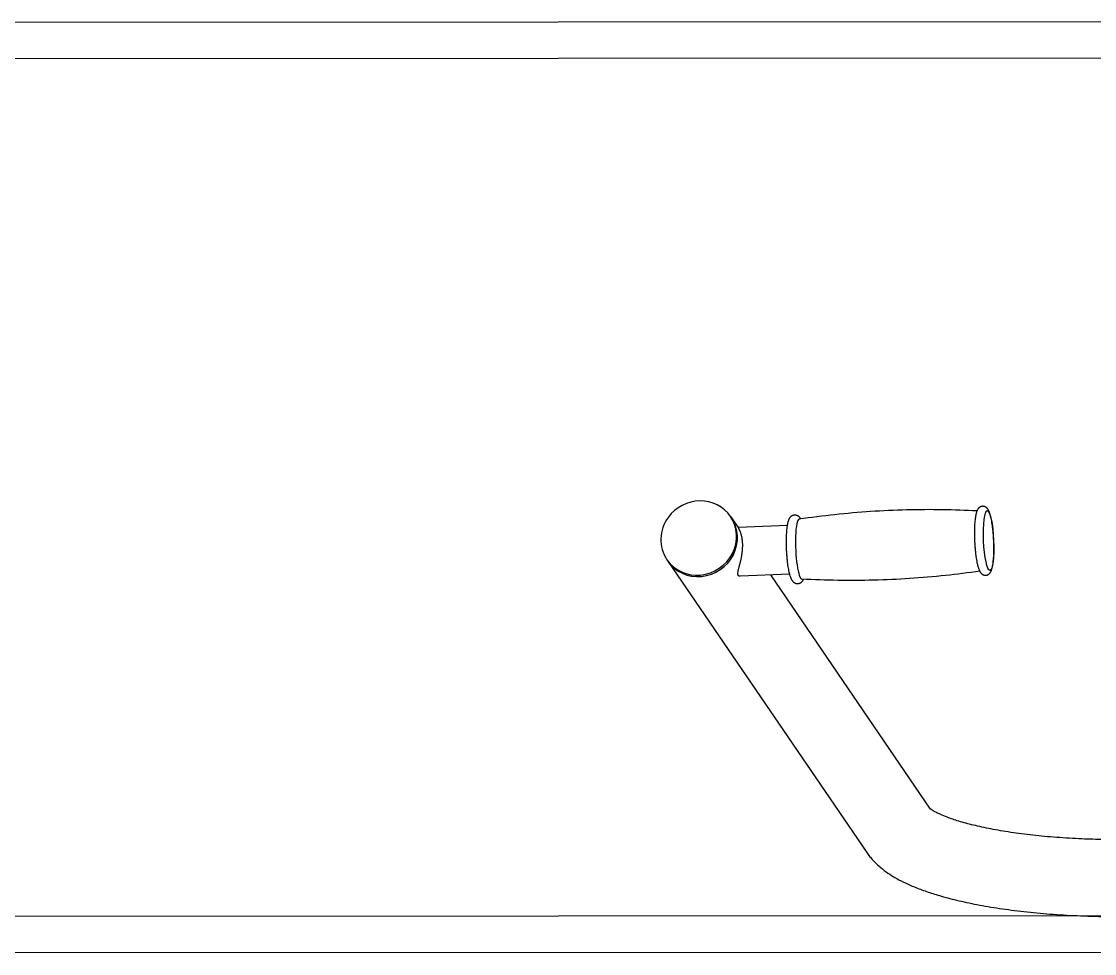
# Model space of a CAD drawing. Header units: millimetres. Extents: x -6447 to 5849, y -3618 to 2655.
# Drawn here: x 497 to 1087, y 1082 to 1595 of the extents above; entities that cross this region are included whole.
import ezdxf

# ---------------------------------------------------------------- set-up
doc = ezdxf.new("R2010")
doc.units = ezdxf.units.MM
doc.layers.add('DIKOM_ОБЪЕКТ', color=7, linetype='Continuous')

msp = doc.modelspace()

# ---------------------------------------------------------------- linework, layer by layer
at = {"layer": 'DIKOM_ОБЪЕКТ'}
for p, q in [((-678.5, 1594.16), (1301.5, 1595.1)), ((-678.5, 1574.16), (1301.5, 1575.1)), ((886.79, 1322.73), (887.31, 1321.96)), ((887.31, 1321.96), (891.33, 1316.07)), ((918.18, 1317.79), (891, 1316.55)), ((891.33, 1316.07), (891.33, 1316.07)), ((851.84, 1298.88), (852.37, 1298.12)), ((852.37, 1298.12), (961.82, 1137.71)), ((919.4, 1291.01), (892.14, 1289.77)), ((908.75, 1290.53), (996.76, 1161.56)), ((996.76, 1161.56), (996.76, 1161.56)), ((-678.5, 1102.16), (1301.5, 1103.1)), ((-678.5, 1082.16), (1301.5, 1083.1))]:
    msp.add_line(p, q, dxfattribs=at)
for centre, major_axis, ratio, start_param, end_param in [((869.32, 1310.8), (-17.47, -11.92), 0.951357, 3.141593, 5.065262), ((869.32, 1310.8), (-17.47, -11.92), 0.951357, -1.217924, 0), ((869.32, 1310.8), (-17.47, -11.92), 0.951357, 0, 3.141593), ((869.84, 1310.04), (-17.47, -11.92), 0.951357, 0, 3.141593), ((869.84, 1310.04), (-17.47, -11.92), 0.951357, 0, 3.141593), ((925.42, 1304.7), (0.75, -16.48), 0.16775, -3.124533, -2.028908), ((925.42, 1304.7), (0.75, -16.48), 0.16775, -2.028908, -0.01706), ((869.84, 1310.04), (-17.47, -11.92), 0.951357, -0.000001, 0)]:
    msp.add_ellipse(centre, major_axis=major_axis, ratio=ratio, start_param=start_param, end_param=end_param, dxfattribs=at)
msp.add_ellipse((1028.82, 1309.41), major_axis=(0.75, -16.48), ratio=0.16775, dxfattribs=at)
for points, knots in [([(1021.05, 1316.57), (1021.07, 1317.19), (1021.13, 1318.38), (1021.26, 1320.03), (1021.43, 1321.52), (1021.62, 1322.79), (1021.82, 1323.79), (1022, 1324.52), (1022.16, 1325.07), (1022.31, 1325.48), (1022.45, 1325.83), (1022.58, 1326.12), (1022.76, 1326.46), (1022.98, 1326.82), (1023.27, 1327.19), (1023.59, 1327.5), (1023.91, 1327.75), (1024.25, 1327.95), (1024.59, 1328.1), (1024.94, 1328.21), (1025.29, 1328.27), (1025.64, 1328.29), (1025.99, 1328.27), (1026.34, 1328.21), (1026.67, 1328.1), (1027, 1327.96), (1027.32, 1327.78), (1027.62, 1327.56), (1027.91, 1327.29), (1028.18, 1326.99), (1028.4, 1326.69), (1028.59, 1326.41), (1028.75, 1326.13), (1028.9, 1325.84), (1029.06, 1325.49), (1029.23, 1325.08), (1029.42, 1324.58), (1029.61, 1323.99), (1029.83, 1323.23), (1030.1, 1322.19), (1030.38, 1320.88), (1030.66, 1319.33), (1030.92, 1317.62), (1031.15, 1315.77), (1031.34, 1313.81), (1031.5, 1311.77), (1031.62, 1309.67), (1031.7, 1307.56), (1031.73, 1305.48), (1031.72, 1303.48), (1031.66, 1301.59), (1031.56, 1299.82), (1031.42, 1298.21), (1031.25, 1296.76), (1031.05, 1295.55), (1030.85, 1294.6), (1030.67, 1293.91), (1030.5, 1293.37), (1030.35, 1292.96), (1030.2, 1292.62), (1030.06, 1292.33), (1029.88, 1292), (1029.64, 1291.64), (1029.33, 1291.29), (1029.02, 1291), (1028.69, 1290.77), (1028.35, 1290.59), (1028.01, 1290.46), (1027.66, 1290.37), (1027.3, 1290.32), (1026.95, 1290.31), (1026.6, 1290.35), (1026.26, 1290.43), (1025.93, 1290.55), (1025.6, 1290.7), (1025.29, 1290.9), (1024.99, 1291.14), (1024.7, 1291.43), (1024.44, 1291.74), (1024.23, 1292.05), (1024.05, 1292.34), (1023.9, 1292.62), (1023.73, 1292.96), (1023.55, 1293.37), (1023.37, 1293.85), (1023.17, 1294.43), (1022.95, 1295.16), (1022.68, 1296.16), (1022.4, 1297.43), (1022.12, 1298.94), (1021.86, 1300.61), (1021.62, 1302.43), (1021.42, 1304.37), (1021.25, 1306.4), (1021.12, 1308.49), (1021.03, 1310.6), (1020.99, 1312.69), (1021, 1314.69), (1021.03, 1315.96), (1021.05, 1316.57)], [0, 0, 0, 0, 1.82714, 3.62793, 5.395231, 7.117434, 8.647763, 9.770905, 10.612984, 11.454618, 12.015294, 12.575452, 13.13561, 13.971819, 14.744749, 15.391626, 15.954039, 16.460846, 16.93149, 17.378195, 17.810813, 18.236849, 18.662059, 19.093068, 19.535838, 19.99898, 20.491735, 21.02813, 21.626258, 22.310603, 22.967732, 23.531703, 24.095008, 24.658313, 25.221618, 26.063852, 26.907298, 27.750744, 28.8755, 30.281958, 31.989622, 33.745475, 35.536969, 37.356227, 39.198386, 41.060628, 42.941699, 44.841757, 46.725056, 48.589392, 50.433623, 52.255003, 54.048661, 55.806619, 57.515595, 58.931849, 60.055787, 60.899479, 61.742922, 62.306451, 62.869503, 63.432555, 64.276941, 64.997138, 65.608515, 66.147472, 66.638684, 67.098898, 67.539698, 67.968932, 68.394247, 68.820738, 69.255651, 69.704788, 70.177568, 70.684919, 71.241728, 71.868552, 72.59201, 73.264651, 73.823545, 74.384893, 74.94533, 75.78605, 76.626341, 77.465116, 78.581243, 79.971168, 81.627699, 83.374754, 85.159518, 86.973451, 88.811108, 90.669302, 92.546461, 94.44246, 96.32975, 98.198122, 100, 100, 100, 100]), ([(917.65, 1311.86), (917.67, 1312.48), (917.73, 1313.67), (917.86, 1315.32), (918.02, 1316.8), (918.22, 1318.08), (918.41, 1319.08), (918.6, 1319.81), (918.76, 1320.36), (918.91, 1320.77), (919.05, 1321.12), (919.18, 1321.41), (919.35, 1321.74), (919.58, 1322.11), (919.87, 1322.48), (920.18, 1322.79), (920.51, 1323.04), (920.84, 1323.24), (921.18, 1323.39), (921.53, 1323.5), (921.88, 1323.56), (922.23, 1323.58), (922.59, 1323.56), (922.93, 1323.5), (923.27, 1323.39), (923.6, 1323.25), (923.91, 1323.07), (924.22, 1322.84), (924.51, 1322.58), (924.77, 1322.28), (925, 1321.98), (925.18, 1321.69), (925.31, 1321.47), (925.38, 1321.34), (925.4, 1321.3)], [0, 0, 0, 0, 2.628574, 5.219238, 7.761726, 10.239332, 12.440905, 14.056688, 15.268125, 16.478923, 17.285527, 18.091385, 18.897243, 20.100236, 21.212195, 22.142809, 22.951912, 23.681017, 24.358098, 25.00074, 25.623117, 26.236024, 26.847742, 27.467804, 28.104785, 28.771073, 29.479963, 30.251635, 31.112118, 32.096635, 33.042, 33.853344, 34.663729, 35, 35, 35, 35]), ([(1022.4, 1325.72), (1016.09, 1326.06), (1003.18, 1326.51), (983.67, 1326.41), (963.91, 1325.51), (944.21, 1323.81), (931.14, 1322.14), (924.62, 1321.18)], [0, 0, 0, 0, 1.548307, 3.16123, 4.774153, 6.387077, 8, 8, 8, 8]), ([(893.55, 1306.77), (893.55, 1307.05), (893.54, 1307.56), (893.51, 1308.22), (893.47, 1308.75), (893.43, 1309.26), (893.37, 1309.81), (893.29, 1310.39), (893.19, 1310.99), (893.05, 1311.7), (892.86, 1312.51), (892.62, 1313.3), (892.4, 1313.92), (892.21, 1314.39), (892.04, 1314.78), (891.85, 1315.18), (891.63, 1315.59), (891.45, 1315.88), (891.35, 1316.03), (891.33, 1316.07)], [0, 0, 0, 0, 1.245168, 2.232441, 2.954674, 3.669425, 4.613887, 5.567237, 6.529662, 7.713515, 9.39325, 11.22153, 12.748343, 13.847088, 14.864939, 16.095889, 17.59391, 19.349974, 20, 20, 20, 20]), ([(926.91, 1288.18), (926.88, 1288.09), (926.79, 1287.9), (926.66, 1287.62), (926.47, 1287.29), (926.23, 1286.93), (925.93, 1286.58), (925.61, 1286.29), (925.28, 1286.06), (924.95, 1285.88), (924.6, 1285.74), (924.25, 1285.65), (923.9, 1285.61), (923.55, 1285.6), (923.2, 1285.64), (922.86, 1285.72), (922.52, 1285.84), (922.2, 1285.99), (921.89, 1286.19), (921.59, 1286.43), (921.3, 1286.71), (921.04, 1287.03), (920.82, 1287.34), (920.65, 1287.63), (920.49, 1287.91), (920.33, 1288.25), (920.15, 1288.66), (919.96, 1289.14), (919.76, 1289.72), (919.54, 1290.45), (919.28, 1291.45), (919, 1292.72), (918.71, 1294.22), (918.45, 1295.9), (918.22, 1297.72), (918.01, 1299.66), (917.84, 1301.69), (917.71, 1303.78), (917.63, 1305.89), (917.59, 1307.98), (917.59, 1309.98), (917.62, 1311.25), (917.65, 1311.86)], [0, 0, 0, 0, 0.573329, 1.207082, 1.840836, 2.791251, 3.601881, 4.290028, 4.896661, 5.449554, 5.967556, 6.463707, 6.946839, 7.42556, 7.905604, 8.395129, 8.900664, 9.43281, 10.003868, 10.630595, 11.336128, 12.150429, 12.907534, 13.536607, 14.168443, 14.799253, 15.745541, 16.691346, 17.635444, 18.891722, 20.456178, 22.320717, 24.287147, 26.296021, 28.337727, 30.406136, 32.49766, 34.610532, 36.744608, 38.868882, 40.971863, 43, 43, 43, 43]), ([(892.14, 1289.77), (892.06, 1289.77), (891.91, 1289.77), (891.69, 1289.81), (891.48, 1289.89), (891.28, 1290.03), (891.14, 1290.21), (891.04, 1290.4), (890.98, 1290.6), (890.93, 1290.82), (890.91, 1291.06), (890.91, 1291.32), (890.92, 1291.6), (890.96, 1292.02), (891.04, 1292.56), (891.2, 1293.28), (891.37, 1293.99), (891.55, 1294.72), (891.76, 1295.52), (891.96, 1296.27), (892.14, 1296.99), (892.3, 1297.6), (892.46, 1298.29), (892.64, 1299.07), (892.79, 1299.8), (892.92, 1300.49), (893.04, 1301.11), (893.14, 1301.73), (893.23, 1302.36), (893.31, 1302.99), (893.39, 1303.68), (893.46, 1304.45), (893.51, 1305.3), (893.54, 1306.07), (893.55, 1306.56), (893.55, 1306.77)], [0, 0, 0, 0, 0.924122, 1.811368, 2.977122, 4.1379, 5.293163, 6.153051, 7.005776, 7.845943, 8.679778, 9.498831, 10.309549, 11.110077, 12.980217, 14.336924, 16.013403, 17.453985, 18.64685, 20.486385, 21.408746, 22.325542, 23.540323, 24.760355, 25.985445, 26.910581, 27.833948, 28.748467, 29.65539, 30.55278, 31.448112, 32.648455, 33.858236, 35.077723, 36, 36, 36, 36]), ([(1023.91, 1292.6), (1017.66, 1291.68), (1004.84, 1290.06), (985.4, 1288.38), (965.65, 1287.48), (945.87, 1287.38), (932.7, 1287.85), (926.12, 1288.22)], [0, 0, 0, 0, 1.548307, 3.16123, 4.774153, 6.387077, 8, 8, 8, 8]), ([(1098.94, 1144.84), (1096.68, 1144.84), (1090.39, 1144.89), (1079.39, 1145.2), (1066.26, 1145.98), (1053.12, 1147.2), (1040.97, 1148.79), (1030.01, 1150.66), (1020.43, 1152.75), (1012.39, 1154.95), (1006.52, 1156.94), (1002.4, 1158.63), (999.89, 1159.85), (998.22, 1160.79), (997.16, 1161.47), (996.64, 1161.86), (996.46, 1162.01), (996.43, 1162.04)], [0, 0, 0, 0, 0.838412, 2.335578, 4.102872, 5.839958, 7.543101, 9.206272, 10.820507, 12.372681, 13.84356, 14.85319, 15.837472, 16.49283, 17.14715, 17.80147, 18, 18, 18, 18]), ([(961.82, 1137.71), (962.08, 1137.33), (962.84, 1136.27), (964.5, 1134.19), (967.04, 1131.51), (970.47, 1128.54), (974.26, 1125.85), (978.58, 1123.25), (983.08, 1120.95), (988.51, 1118.56), (994.58, 1116.28), (1002.23, 1113.85), (1011.38, 1111.41), (1022.38, 1109.05), (1034.78, 1106.93), (1048.23, 1105.18), (1062.57, 1103.83), (1077.63, 1102.92), (1089.87, 1102.58), (1097.01, 1102.54), (1098.94, 1102.54)], [0, 0, 0, 0, 0.253848, 0.710774, 1.472317, 2.34016, 3.323714, 4.159997, 5.223815, 6.132638, 7.340419, 8.535685, 10.010676, 11.639333, 13.31436, 15.026333, 16.769159, 18.539476, 20.334416, 21, 21, 21, 21])]:
    msp.add_open_spline(points, degree=3, knots=knots, dxfattribs=at)

doc.saveas('drawing.dxf')
